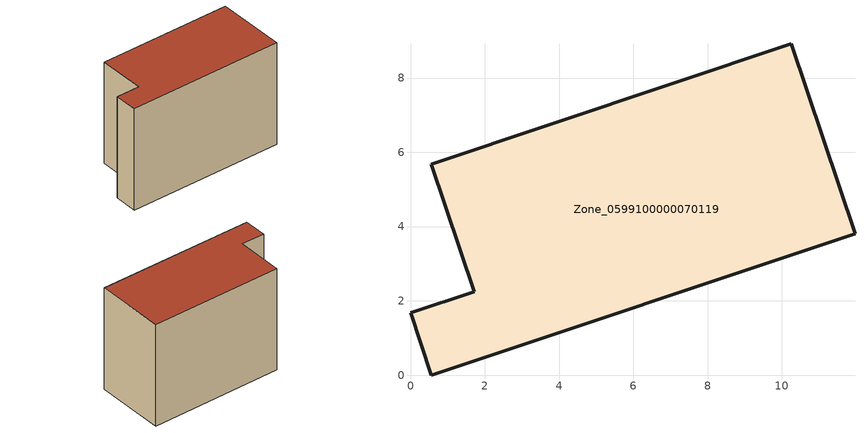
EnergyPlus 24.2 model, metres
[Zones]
Zone_0599100000070119
 floor ground (C_G): 0,1.68 1.71,2.25 0.56,5.68 10.25,8.92 11.97,3.81 0.56,0 z0
 wall outside (C_F): 1.71,2.25 0,1.68 0.56,0 11.97,3.81 10.25,8.92 0.56,5.68 1.71,2.25 z0:8.14
 roof outside (C_R): 10.25,8.92 0.56,5.68 1.71,2.25 0,1.68 0.56,0 11.97,3.81 z8.14
[BUILDING]
Pand.0599100000070119: North Axis=0; Terrain=City; Loads Convergence Tolerance Value=0.04; Temperature Convergence Tolerance Value=0.4; Solar Distribution=FullExterior; Maximum Number of Warmup Days=25; Minimum Number of Warmup Days=1
[Site:Location]
Rotterdam.The.Hague.AP_ZH_NLD Design_Conditions: Latitude=51.96; Longitude=4.45; Time Zone=1; Elevation=-4.5
[SITE:GROUNDTEMPERATURE:BUILDINGSURFACE]
18, 18, 18, 18, 18, 18, 18, 18, 18, 18, 18, 18
[MATERIAL] Thermal Absorptance=0.9; Solar Absorptance=0.7; Visible Absorptance=0.7
Name | Roughness | Thickness | Conductivity | Density | Specific Heat
G.TI.1975-1991 | MediumSmooth | 0.15 | 0.288461 | 540 | 1210
F.TI.1975-1991 | Rough | 0.3 | 0.230769 | 1920 | 840
R.TI.1975-1991 | MediumRough | 0.2 | 0.153846 | 1500 | 1000
[CONSTRUCTION]
C_G: G.TI.1975-1991
C_F: F.TI.1975-1991
C_R: R.TI.1975-1991
[ZONE]
Zone_0599100000070119: Type=1; Multiplier=1; Ceiling Height=Autocalculate; Volume=Autocalculate; Floor Area=autocalculate; Part of Total Floor Area=Yes
[ZONEINFILTRATION:DESIGNFLOWRATE]
Infil_Zone_0599100000070119: Zone or ZoneList or Space or SpaceList=Zone_0599100000070119; Schedule=AlwaysOn; Design Flow Rate Calculation Method=Flow/Area; Flow Rate per Floor Area=0.003; Constant Term Coefficient=1; Temperature Term Coefficient=0; Velocity Term Coefficient=0; Velocity Squared Term Coefficient=0
[HVACTEMPLATE:ZONE:IDEALLOADSAIRSYSTEM]
Zone_0599100000070119: Maximum Heating Supply Air Temperature=50; Minimum Cooling Supply Air Temperature=13; Maximum Heating Supply Air Humidity Ratio=0.0156; Minimum Cooling Supply Air Humidity Ratio=0.0077; Heating Limit=NoLimit; Cooling Limit=NoLimit; Dehumidification Control Type=ConstantSensibleHeatRatio; Cooling Sensible Heat Ratio=0.7; Dehumidification Setpoint=60; Humidification Control Type=None; Humidification Setpoint=30; Outdoor Air Method=None; Outdoor Air Flow Rate per Person=0.00944; Outdoor Air Flow Rate per Zone Floor Area=0; Outdoor Air Flow Rate per Zone=0; Demand Controlled Ventilation Type=None; Outdoor Air Economizer Type=NoEconomizer; Heat Recovery Type=None; Sensible Heat Recovery Effectiveness=0.7; Latent Heat Recovery Effectiveness=0.65
[ZONECONTROL:THERMOSTAT]
ThermostatControl_Zone_0599100000070119: Zone or ZoneList=Zone_0599100000070119; Control Type Schedule=DualSetpointControlType; Control 1=Thermostat_Zone_0599100000070119; Temperature Difference Between Cutout And Setpoint=0
[THERMOSTATSETPOINT:DUALSETPOINT]
Thermostat_Zone_0599100000070119: Heating Setpoint Temperature Schedule=HeatingSetpoint_Zone_0599100000070119; Cooling Setpoint Temperature Schedule=CoolingSetpoint_Zone_0599100000070119
[SCHEDULE:COMPACT]
HeatingSetpoint_Zone_0599100000070119: Through: 12/31, For: AllDays, Until: 24:00, 21
CoolingSetpoint_Zone_0599100000070119: Through: 12/31, For: AllDays, Until: 24:00, 24
DualSetpointControlType: Through: 12/31, For: AllDays, Until: 24:00, 4
AlwaysOn: Through: 12/31, For: AllDays, Until: 24:00, 1
